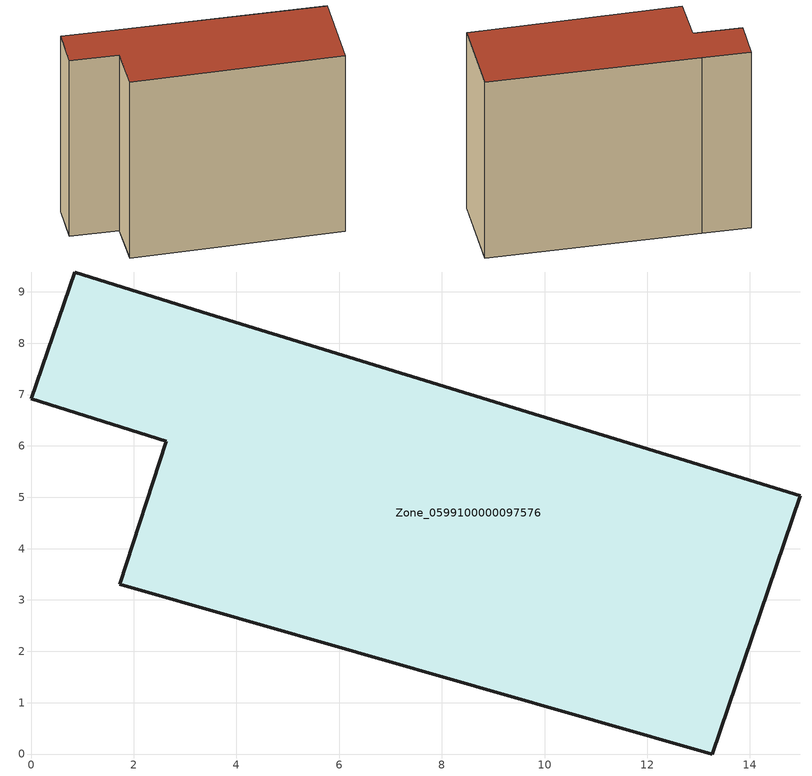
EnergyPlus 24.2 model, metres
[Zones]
Zone_0599100000097576
 floor ground (C_G): 0.85,9.39 3.47,8.57 14.98,5.03 13.26,0 1.73,3.31 2.63,6.09 0,6.92 z0
 wall outside (C_F): 3.47,8.57 0.85,9.39 0,6.92 2.63,6.09 1.73,3.31 13.26,0 14.98,5.03 3.47,8.57 z0:11.09
 roof outside (C_R): 13.26,0 14.98,5.03 3.47,8.57 0.85,9.39 0,6.92 2.63,6.09 1.73,3.31 z11.09
[BUILDING]
Pand.0599100000097576: North Axis=0; Terrain=City; Loads Convergence Tolerance Value=0.04; Temperature Convergence Tolerance Value=0.4; Solar Distribution=FullExterior; Maximum Number of Warmup Days=25; Minimum Number of Warmup Days=1
[Site:Location]
Rotterdam.The.Hague.AP_ZH_NLD Design_Conditions: Latitude=51.96; Longitude=4.45; Time Zone=1; Elevation=-4.5
[SITE:GROUNDTEMPERATURE:BUILDINGSURFACE]
18, 18, 18, 18, 18, 18, 18, 18, 18, 18, 18, 18
[MATERIAL] Thermal Absorptance=0.9; Solar Absorptance=0.7; Visible Absorptance=0.7
Name | Roughness | Thickness | Conductivity | Density | Specific Heat
G.TI.1946 | MediumSmooth | 0.15 | 1 | 540 | 1210
F.TI.1946 | Rough | 0.3 | 0.857143 | 1920 | 840
R.TI.1946 | MediumRough | 0.2 | 0.1 | 1500 | 1000
[CONSTRUCTION]
C_G: G.TI.1946
C_F: F.TI.1946
C_R: R.TI.1946
[ZONE]
Zone_0599100000097576: Type=1; Multiplier=1; Ceiling Height=Autocalculate; Volume=Autocalculate; Floor Area=autocalculate; Part of Total Floor Area=Yes
[ZONEINFILTRATION:DESIGNFLOWRATE]
Infil_Zone_0599100000097576: Zone or ZoneList or Space or SpaceList=Zone_0599100000097576; Schedule=AlwaysOn; Design Flow Rate Calculation Method=Flow/Area; Flow Rate per Floor Area=0.003; Constant Term Coefficient=1; Temperature Term Coefficient=0; Velocity Term Coefficient=0; Velocity Squared Term Coefficient=0
[HVACTEMPLATE:ZONE:IDEALLOADSAIRSYSTEM]
Zone_0599100000097576: Maximum Heating Supply Air Temperature=50; Minimum Cooling Supply Air Temperature=13; Maximum Heating Supply Air Humidity Ratio=0.0156; Minimum Cooling Supply Air Humidity Ratio=0.0077; Heating Limit=NoLimit; Cooling Limit=NoLimit; Dehumidification Control Type=ConstantSensibleHeatRatio; Cooling Sensible Heat Ratio=0.7; Dehumidification Setpoint=60; Humidification Control Type=None; Humidification Setpoint=30; Outdoor Air Method=None; Outdoor Air Flow Rate per Person=0.00944; Outdoor Air Flow Rate per Zone Floor Area=0; Outdoor Air Flow Rate per Zone=0; Demand Controlled Ventilation Type=None; Outdoor Air Economizer Type=NoEconomizer; Heat Recovery Type=None; Sensible Heat Recovery Effectiveness=0.7; Latent Heat Recovery Effectiveness=0.65
[ZONECONTROL:THERMOSTAT]
ThermostatControl_Zone_0599100000097576: Zone or ZoneList=Zone_0599100000097576; Control Type Schedule=DualSetpointControlType; Control 1=Thermostat_Zone_0599100000097576; Temperature Difference Between Cutout And Setpoint=0
[THERMOSTATSETPOINT:DUALSETPOINT]
Thermostat_Zone_0599100000097576: Heating Setpoint Temperature Schedule=HeatingSetpoint_Zone_0599100000097576; Cooling Setpoint Temperature Schedule=CoolingSetpoint_Zone_0599100000097576
[SCHEDULE:COMPACT]
HeatingSetpoint_Zone_0599100000097576: Through: 12/31, For: AllDays, Until: 24:00, 21
CoolingSetpoint_Zone_0599100000097576: Through: 12/31, For: AllDays, Until: 24:00, 24
DualSetpointControlType: Through: 12/31, For: AllDays, Until: 24:00, 4
AlwaysOn: Through: 12/31, For: AllDays, Until: 24:00, 1
